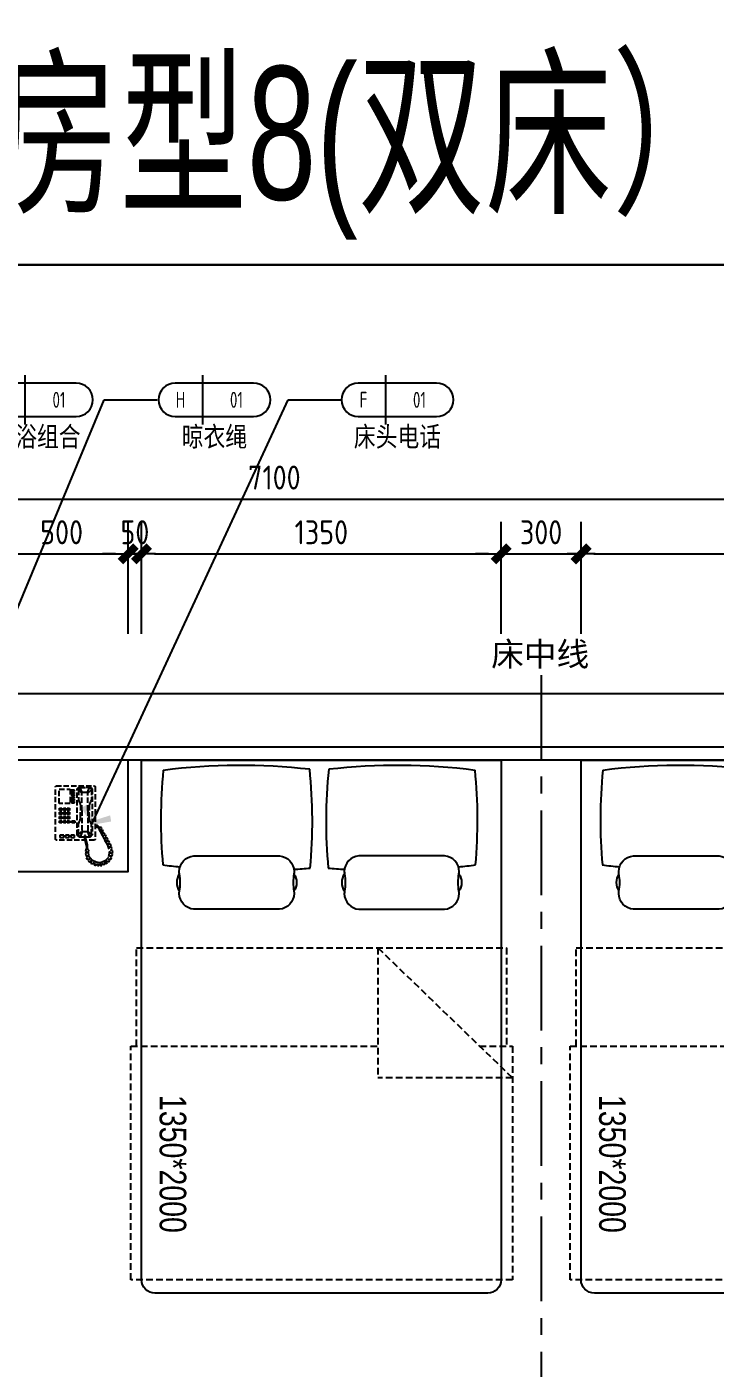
# Model space of a CAD drawing. Extents: x 220391 to 385981, y 332279 to 483868.
# Drawn here: x 237284 to 239869, y 447735 to 452768 of the extents above; entities that cross this region are included whole.
import ezdxf
from ezdxf.enums import TextEntityAlignment as Align

# ---------------------------------------------------------------- set-up
doc = ezdxf.new("R2010")
doc.units = 0
doc.header["$MEASUREMENT"] = 0
for name, pattern in [('CENTER', [50.8, 31.75, -6.35, 6.35, -6.35]), ('DOM-虚线', [0.35, 0.25, -0.1]), ('HIDDEN', [0.375, 0.25, -0.125, 0, 0])]:
    doc.linetypes.add(name, pattern=pattern)
for name, color, linetype in [('0-索引文字', 50, 'Continuous'), ('F-活动家私(0.25)-DOM', 51, 'Continuous'), ('SH-文字', 50, 'Continuous')]:
    doc.layers.add(name, color=color, linetype=linetype)
doc.styles.add('DOM-romans.shx', font='dim.shx')
doc.styles.add('MtXpl_', font='')
doc.styles.add('st', font='', dxfattribs={"width": 0.7})
doc.styles.add('家具平面底图$0$st', font='')
doc.styles.get('MtXpl_').set_extended_font_data('YouYuan')
doc.styles.get('st').set_extended_font_data('SimSun')
doc.styles.get('家具平面底图$0$st').set_extended_font_data('YouYuan')
doc.dimstyles.new('DOM_DIM_1 80', dxfattribs={"dimscale": 60, "dimtxt": 1.5, "dimasz": 0.8, "dimexe": 2, "dimexo": 1.5, "dimgap": 0.6, "dimtad": 1, "dimdec": 0, "dimrnd": 5, "dimzin": 12, "dimdsep": 46, "dimtxsty": 'DOM-romans.shx', "dimblk": 'DOM_Dimension_Tick', "dimcen": 0.125, "dimclrd": 44, "dimclre": 44, "dimclrt": 50, "dimadec": 0, "dimazin": 0, "dimtfac": 1, "dimtdec": 0, "dimtix": 1, "dimtmove": 2, "dimatfit": 3, "dimldrblk": 'DOM_Leader_Arrow', "dimfxl": 0, "dimtvp": 1, "dimtolj": 1, "dimtzin": 0, "dimarcsym": 0})

# ---------------------------------------------------------------- blocks, each defined once
blk = doc.blocks.new('ehrhhh')
at = {"color": 0}
blk.add_lwpolyline([(292356.6, 474869.8), (315961.1, 474869.8), (315961.1, 466871.5), (292356.6, 466871.5)], close=True, dxfattribs=at)
blk = doc.blocks.new('DOM_Dimension_Tick')
at = {"color": 0, "linetype": 'ByBlock'}
for p, q in [((-1.09, 0), (0, 0)), ((0, 0), (1.09, 0))]:
    blk.add_line(p, q, dxfattribs=at)
at = {"color": 0, "linetype": 'Continuous', "const_width": 0.608}
blk.add_lwpolyline([(-0.61, -0.61), (0.61, 0.61)], dxfattribs=at)
blk = doc.blocks.new('*D869')
at = {"color": 44, "lineweight": -2, "transparency": 16777216}
for p, q in [((234662.8, 450752.8), (234662.8, 451116)), ((241765, 450696), (241765, 451116)), ((234710.8, 450996), (241717, 450996))]:
    blk.add_line(p, q, dxfattribs=at)
at = {"layer": 'Defpoints', "color": 0, "transparency": 16777216}
for p in [(241765, 450996), (234662.8, 450662.8), (241765, 450066)]:
    blk.add_point(p, dxfattribs=at)
at = {"color": 44, "lineweight": -2, "transparency": 16777216, "xscale": 48, "yscale": 48, "zscale": 48, "rotation": 180}
blk.add_blockref('DOM_Dimension_Tick', (234662.8, 450996), dxfattribs=at)
at = {"color": 44, "lineweight": -2, "transparency": 16777216, "xscale": 48, "yscale": 48, "zscale": 48}
blk.add_blockref('DOM_Dimension_Tick', (241765, 450996), dxfattribs=at)
at = {"color": 50, "transparency": 16777216, "insert": (238213.9, 451077), "char_height": 90, "attachment_point": 5, "style": 'DOM-romans.shx'}
blk.add_mtext('\\A1;7100', dxfattribs=at)
blk = doc.blocks.new('DOM_Leader_Arrow')
at = {"color": 0, "linetype": 'ByBlock'}
blk.add_line((0, 0), (-1.5, 0), dxfattribs=at)
for points in [[(-1.29, 1), (-0.89, 1.28), (-0.36, 0), (0, 0)], [(-1.29, -1), (-0.89, -1.28), (-0.36, 0), (0, 0)]]:
    blk.add_solid(points, dxfattribs=at)
blk = doc.blocks.new('*D879')
at = {"color": 44, "lineweight": -2, "transparency": 16777216}
for p, q in [((237165, 450490.6), (237165, 450910.6)), ((237665.2, 450490.6), (237665.2, 450910.6)), ((237213, 450790.6), (237617.2, 450790.6))]:
    blk.add_line(p, q, dxfattribs=at)
at = {"layer": 'Defpoints', "color": 0, "transparency": 16777216}
for p in [(237665.2, 450790.6), (237165, 449989.7), (237665.2, 450016)]:
    blk.add_point(p, dxfattribs=at)
at = {"color": 44, "lineweight": -2, "transparency": 16777216, "xscale": 48, "yscale": 48, "zscale": 48, "rotation": 180}
blk.add_blockref('DOM_Dimension_Tick', (237165, 450790.6), dxfattribs=at)
at = {"color": 44, "lineweight": -2, "transparency": 16777216, "xscale": 48, "yscale": 48, "zscale": 48}
blk.add_blockref('DOM_Dimension_Tick', (237665.2, 450790.6), dxfattribs=at)
at = {"color": 50, "transparency": 16777216, "insert": (237415.1, 450871.6), "char_height": 90, "attachment_point": 5, "style": 'DOM-romans.shx'}
blk.add_mtext('\\A1;500', dxfattribs=at)
blk = doc.blocks.new('*D880')
at = {"color": 44, "lineweight": -2, "transparency": 16777216}
for p, q in [((237665.2, 450490.6), (237665.2, 450910.6)), ((237715.2, 450490.6), (237715.2, 450910.6)), ((237617.2, 450790.6), (237569.2, 450790.6)), ((237665.2, 450790.6), (237715.2, 450790.6)), ((237763.2, 450790.6), (237811.2, 450790.6))]:
    blk.add_line(p, q, dxfattribs=at)
at = {"layer": 'Defpoints', "color": 0, "transparency": 16777216}
for p in [(237715.2, 450790.6), (237665.2, 450016), (237715.2, 450016)]:
    blk.add_point(p, dxfattribs=at)
at = {"color": 44, "lineweight": -2, "transparency": 16777216, "xscale": 48, "yscale": 48, "zscale": 48}
blk.add_blockref('DOM_Dimension_Tick', (237665.2, 450790.6), dxfattribs=at)
at = {"color": 44, "lineweight": -2, "transparency": 16777216, "xscale": 48, "yscale": 48, "zscale": 48, "rotation": 180}
blk.add_blockref('DOM_Dimension_Tick', (237715.2, 450790.6), dxfattribs=at)
at = {"color": 50, "transparency": 16777216, "insert": (237690.2, 450871.6), "char_height": 90, "attachment_point": 5, "style": 'DOM-romans.shx'}
blk.add_mtext('\\A1;50', dxfattribs=at)
blk = doc.blocks.new('*D870')
at = {"color": 44, "lineweight": -2, "transparency": 16777216}
for p, q in [((237715.2, 450490.6), (237715.2, 450910.6)), ((239065.2, 450490.6), (239065.2, 450910.6)), ((237763.2, 450790.6), (239017.2, 450790.6))]:
    blk.add_line(p, q, dxfattribs=at)
at = {"layer": 'Defpoints', "color": 0, "transparency": 16777216}
for p in [(239065.2, 450790.6), (237715.2, 450016), (239065.2, 450016)]:
    blk.add_point(p, dxfattribs=at)
at = {"color": 44, "lineweight": -2, "transparency": 16777216, "xscale": 48, "yscale": 48, "zscale": 48, "rotation": 180}
blk.add_blockref('DOM_Dimension_Tick', (237715.2, 450790.6), dxfattribs=at)
at = {"color": 44, "lineweight": -2, "transparency": 16777216, "xscale": 48, "yscale": 48, "zscale": 48}
blk.add_blockref('DOM_Dimension_Tick', (239065.2, 450790.6), dxfattribs=at)
at = {"color": 50, "transparency": 16777216, "insert": (238390.2, 450871.6), "char_height": 90, "attachment_point": 5, "style": 'DOM-romans.shx'}
blk.add_mtext('\\A1;1350', dxfattribs=at)
blk = doc.blocks.new('A$C24FB7273')
at = {"color": 8, "linetype": 'HIDDEN', "ltscale": 100}
for p in [(-704.2, -212.5), (-1191.3, -717)]:
    blk.add_line(p, (-1191.3, -212.5), dxfattribs=at)
for points in [[(-1072.6, -594), (-1072.6, -717), (-1950, -717), (-1950, 715.5), (-1072.6, 715.5), (-1072.6, -212.5)], [(-1072.6, 693.8), (-704.2, 693.8), (-704.2, -695.4), (-1072.6, -695.4)], [(-704.2, -212.5), (-1191.3, -717)]]:
    blk.add_lwpolyline(points, dxfattribs=at)
blk.add_lwpolyline([(0, -675), (-1950, -675, -0.414214), (-2000, -625), (-2000, 625, -0.414214), (-1950, 675), (0, 675)], format="xyb", close=True)
at = {"color": 8}
for points in [[(-559, 157.2), (-559, 478.5, -0.392708), (-499.8, 533.5, -0.035252), (-491.5, 532.9, 0.092308), (-426.5, 532.9, -0.035252), (-418.1, 533.5, -0.392708), (-359, 478.5), (-359, 157.2, -0.392708), (-418.1, 102.3, -0.035252), (-426.5, 102.9, 0.092308), (-491.5, 102.9, -0.035252), (-499.8, 102.3, -0.392708), (-559, 157.2, 27.022466)], [(-426.5, 532.9, 0.307692), (-491.5, 532.9, -1.888889)], [(-426.5, 102.9, -0.307692), (-491.5, 102.9, 1.888889)], [(-559, -141.1), (-559, -462.4, 0.392708), (-499.8, -517.3, 0.035252), (-491.5, -516.7, -0.092308), (-426.5, -516.7, 0.035252), (-418.1, -517.3, 0.392708), (-359, -462.4), (-359, -141.1, 0.392708), (-418.1, -86.2, 0.035252), (-426.5, -86.7, -0.092308), (-491.5, -86.7, 0.035252), (-499.8, -86.2, 0.392708), (-559, -141.1, -27.022466)], [(-426.5, -86.7, 0.307692), (-491.5, -86.7, -1.888889)], [(-426.5, -516.7, -0.307692), (-491.5, -516.7, 1.888889)]]:
    blk.add_lwpolyline(points, format="xyb", dxfattribs=at)
for centre, radius, start, end in [((3293.2, 181.1), 3709.4, 173.5905, 174.5939), ((-224.7, -1310.4), 1912.9, 84.391, 95.0469), ((-2294.8, 303.1), 2275.6, 353.4552, 7.3296), ((3293.2, 331.1), 3709.4, 183.5253, 184.4716), ((-229, 1946.7), 1912.9, 264.724, 275.851), ((3293.2, -314.9), 3709.4, 175.5284, 176.4747), ((-229, -1930.5), 1912.9, 84.149, 95.276), ((-2294.8, -287), 2275.6, 352.6704, 6.5448), ((3293.2, -164.9), 3709.4, 185.4061, 186.4095), ((-224.7, 1326.5), 1912.9, 264.9531, 275.609)]:
    blk.add_arc(centre, radius, start, end, dxfattribs=at)
at = {"layer": 'F-活动家私(0.25)-DOM', "color": 8, "style": '家具平面底图$0$st', "width": 0.8}
blk.add_text('1350*2000', height=100, rotation=180, dxfattribs=at).set_placement((-1514.8, 557.2), align=Align.MIDDLE_CENTER)
blk = doc.blocks.new('fsdggag')
at = {"layer": 'F-活动家私(0.25)-DOM', "color": 8, "linetype": 'DOM-虚线', "ltscale": 80}
for p, q in [((-71.8, 204), (-74.7, 201.1)), ((71.8, 204), (-71.8, 204)), ((74.7, 201.1), (71.8, 204)), ((-74.7, 201.1), (-74.7, 2.9)), ((-56, 199.7), (-63.2, 192.5)), ((-63.2, 192.5), (-63.2, 20.1)), ((-58.9, 195.4), (-60.3, 189.7)), ((-60.3, 189.7), (-60.3, 150.9)), ((-60.3, 189.7), (-47.4, 176.7)), ((-53.2, 198.3), (-58.9, 195.4)), ((-12.9, 199.7), (-56, 199.7)), ((-18.7, 198.3), (-53.2, 198.3)), ((-46, 179.6), (-53.2, 198.3)), ((-47.4, 176.7), (-46, 179.6)), ((-47.4, 112.1), (-47.4, 176.7)), ((-46, 179.6), (-25.9, 179.6)), ((-25.9, 179.6), (-18.7, 198.3)), ((-24.4, 176.7), (-25.9, 179.6)), ((-11.5, 189.7), (-24.4, 176.7)), ((-24.4, 112.1), (-24.4, 176.7)), ((-18.7, 198.3), (-12.9, 195.4)), ((-7.2, 192.5), (-12.9, 199.7)), ((-12.9, 195.4), (-11.5, 189.7)), ((-11.5, 189.7), (-11.5, 150.9)), ((-7.2, 18.7), (-7.2, 192.5)), ((2.9, 183.9), (2.9, 188.2)), ((2.9, 188.2), (14.4, 188.2)), ((14.4, 183.9), (2.9, 183.9)), ((2.9, 179.6), (14.4, 179.6)), ((2.9, 175.3), (2.9, 179.6)), ((14.4, 175.3), (2.9, 175.3)), ((2.9, 171), (14.4, 171)), ((2.9, 166.7), (2.9, 171)), ((14.4, 166.7), (2.9, 166.7)), ((2.9, 162.4), (14.4, 162.4)), ((2.9, 158), (2.9, 162.4)), ((14.4, 158), (2.9, 158)), ((2.9, 153.7), (14.4, 153.7)), ((2.9, 149.4), (2.9, 153.7)), ((14.4, 188.2), (14.4, 183.9)), ((14.4, 179.6), (14.4, 175.3)), ((14.4, 171), (14.4, 166.7)), ((14.4, 162.4), (14.4, 158)), ((14.4, 153.7), (14.4, 149.4)), ((18.7, 191.1), (18.7, 137.9)), ((60.3, 191.1), (18.7, 191.1)), ((60.3, 137.9), (60.3, 191.1)), ((74.7, 2.9), (74.7, 201.1)), ((-60.3, 150.9), (-57.5, 143.7)), ((-57.5, 143.7), (-53.2, 136.5)), ((-53.2, 136.5), (-51.7, 126.4)), ((-51.7, 126.4), (-51.7, 112.1)), ((-51.7, 84.8), (-51.7, 112.1)), ((-47.4, 112.1), (-47.4, 34.5)), ((-24.4, 112.1), (-24.4, 34.5)), ((-18.7, 136.5), (-20.1, 126.4)), ((-20.1, 126.4), (-20.1, 112.1)), ((-20.1, 84.8), (-20.1, 112.1)), ((-14.4, 143.7), (-18.7, 136.5)), ((-11.5, 150.9), (-14.4, 143.7)), ((14.4, 149.4), (2.9, 149.4)), ((2.9, 145.1), (14.4, 145.1)), ((2.9, 140.8), (2.9, 145.1)), ((14.4, 140.8), (2.9, 140.8)), ((14.4, 145.1), (14.4, 140.8)), ((18.7, 137.9), (60.3, 137.9)), ((21.6, 120.7), (21.6, 112.1)), ((30.2, 120.7), (21.6, 120.7)), ((21.6, 112.1), (30.2, 112.1)), ((30.2, 104.9), (21.6, 104.9)), ((21.6, 104.9), (21.6, 96.3)), ((30.2, 112.1), (30.2, 120.7)), ((30.2, 96.3), (30.2, 104.9)), ((44.5, 120.7), (35.9, 120.7)), ((35.9, 120.7), (35.9, 112.1)), ((35.9, 112.1), (44.5, 112.1)), ((44.5, 104.9), (35.9, 104.9)), ((35.9, 104.9), (35.9, 96.3)), ((44.5, 112.1), (44.5, 120.7)), ((44.5, 96.3), (44.5, 104.9)), ((58.9, 120.7), (50.3, 120.7)), ((50.3, 120.7), (50.3, 112.1)), ((50.3, 112.1), (58.9, 112.1)), ((58.9, 104.9), (50.3, 104.9)), ((50.3, 104.9), (50.3, 96.3)), ((58.9, 112.1), (58.9, 120.7)), ((58.9, 96.3), (58.9, 104.9)), ((-90.2, 47.6), (-86.1, 53.1)), ((-86.1, 53.1), (-82.7, 55.2)), ((-80, 50.5), (-83.2, 48.2)), ((-82.7, 55.2), (-74.7, 56)), ((-74.7, 51.7), (-80, 50.5)), ((-60.3, 60.3), (-57.5, 67.5)), ((-60.3, 21.6), (-60.3, 60.3)), ((-57.5, 67.5), (-53.2, 74.7)), ((-53.2, 74.7), (-51.7, 84.8)), ((-18.7, 74.7), (-20.1, 84.8)), ((-14.4, 67.5), (-18.7, 74.7)), ((-11.5, 60.3), (-14.4, 67.5)), ((-11.5, 21.6), (-11.5, 60.3)), ((12.9, 73.3), (1.4, 73.3)), ((1.4, 73.3), (1.4, 64.7)), ((1.4, 64.7), (12.9, 64.7)), ((12.9, 64.7), (12.9, 73.3)), ((21.6, 96.3), (30.2, 96.3)), ((21.6, 89.1), (21.6, 80.5)), ((30.2, 89.1), (21.6, 89.1)), ((21.6, 80.5), (30.2, 80.5)), ((30.2, 73.3), (21.6, 73.3)), ((21.6, 73.3), (21.6, 64.7)), ((21.6, 64.7), (30.2, 64.7)), ((30.2, 80.5), (30.2, 89.1)), ((30.2, 64.7), (30.2, 73.3)), ((35.9, 96.3), (44.5, 96.3)), ((44.5, 89.1), (35.9, 89.1)), ((35.9, 89.1), (35.9, 80.5)), ((35.9, 80.5), (44.5, 80.5)), ((44.5, 73.3), (35.9, 73.3)), ((35.9, 73.3), (35.9, 64.7)), ((35.9, 64.7), (44.5, 64.7)), ((44.5, 80.5), (44.5, 89.1)), ((44.5, 64.7), (44.5, 73.3)), ((50.3, 96.3), (58.9, 96.3)), ((58.9, 89.1), (50.3, 89.1)), ((50.3, 89.1), (50.3, 80.5)), ((50.3, 80.5), (58.9, 80.5)), ((58.9, 73.3), (50.3, 73.3)), ((50.3, 73.3), (50.3, 64.7)), ((50.3, 64.7), (58.9, 64.7)), ((58.9, 80.5), (58.9, 89.1)), ((58.9, 64.7), (58.9, 73.3)), ((-121.6, 3.4), (-118.4, 9.5)), ((-117.3, -4.5), (-121.6, 3.4)), ((-110, 1.7), (-119.3, -15.2)), ((-118.4, 9.5), (-110.6, 6.9)), ((-115.8, 13.6), (-112.9, 20)), ((-110.6, 6.9), (-115.8, 13.6)), ((-112.9, 20), (-105, 16.5)), ((-111.2, 23.2), (-108.8, 27.8)), ((-105, 16.5), (-111.2, 23.2)), ((-108.8, 4.6), (-110.9, 4)), ((-110.9, 4), (-110, 1.7)), ((-108.8, 27.8), (-100.4, 25.2)), ((-102.7, 16.5), (-108.8, 4.6)), ((-105, 33.7), (-102.7, 38)), ((-100.4, 25.2), (-105, 33.7)), ((-102.7, 38), (-95.2, 35.7)), ((-93.4, 32.2), (-102.7, 16.5)), ((-99.8, 43.3), (-98.7, 46.5)), ((-95.2, 35.7), (-99.8, 43.3)), ((-98.7, 46.5), (-95.5, 47.3)), ((-95.5, 47.3), (-90.2, 47.6)), ((-88.2, 40.9), (-93.4, 32.2)), ((-88.8, 43.8), (-91.7, 43.8)), ((-91.7, 43.8), (-88.2, 40.9)), ((-87, 45.6), (-88.8, 43.8)), ((-83.2, 48.2), (-87, 45.6)), ((-74.7, 2.9), (-71.8, 0)), ((-71.8, 0), (71.8, 0)), ((-63.2, 20.1), (-56, 11.5)), ((-60.3, 21.6), (-47.4, 34.5)), ((-58.9, 15.8), (-60.3, 21.6)), ((-53.2, 12.9), (-58.9, 15.8)), ((-56, 11.5), (-39.2, 11.5)), ((-46, 31.6), (-53.2, 12.9)), ((-39.1, 12.9), (-53.2, 12.9)), ((-47.4, 34.5), (-46, 31.6)), ((-46, 31.6), (-25.9, 31.6)), ((-41.7, -3.6), (-39.6, 5.7)), ((-39.6, 5.7), (-38.8, 17.2)), ((-38.8, 17.2), (-34.5, 17.2)), ((-34.7, 4.9), (-38.2, -9.7)), ((-34.5, 17.2), (-34.7, 4.9)), ((-18.7, 12.9), (-34.6, 12.9)), ((-34.6, 11.5), (-14.4, 11.5)), ((-24.4, 34.5), (-25.9, 31.6)), ((-25.9, 31.6), (-18.7, 12.9)), ((-11.5, 21.6), (-24.4, 34.5)), ((-18.7, 12.9), (-12.9, 15.8)), ((-14.4, 11.5), (-7.2, 18.7)), ((-12.9, 15.8), (-11.5, 21.6)), ((2.9, 18.7), (17.2, 18.7)), ((2.9, 10.1), (2.9, 18.7)), ((17.2, 10.1), (2.9, 10.1)), ((17.2, 18.7), (17.2, 10.1)), ((23, 10.1), (23, 18.7)), ((23, 18.7), (37.4, 18.7)), ((37.4, 10.1), (23, 10.1)), ((37.4, 18.7), (37.4, 10.1)), ((43.1, 10.1), (43.1, 18.7)), ((43.1, 18.7), (57.5, 18.7)), ((57.5, 10.1), (43.1, 10.1)), ((57.5, 18.7), (57.5, 10.1)), ((71.8, 0), (74.7, 2.9)), ((-140.8, -45.8), (-139.4, -38.5)), ((-131.8, -48.4), (-140.8, -45.8)), ((-139.4, -38.5), (-131.5, -38.5)), ((-139.4, -52.8), (-131.8, -48.4)), ((-137.6, -32.7), (-135.6, -26)), ((-131.5, -38.5), (-137.6, -32.7)), ((-135.6, -26), (-126.3, -26.3)), ((-134.7, -23.1), (-132.1, -14.4)), ((-126.3, -26.3), (-134.7, -23.1)), ((-132.1, -14.4), (-123.4, -15.2)), ((-119.3, -15.2), (-128.9, -42.6)), ((-128.9, -42.6), (-124.8, -64.4)), ((-128.6, -6.8), (-125.4, -2.1)), ((-123.4, -15.2), (-128.6, -6.8)), ((-125.4, -2.1), (-117.3, -4.5)), ((-51.3, -60.6), (-49.8, -42.3)), ((-51, -35.6), (-45.7, -31.8)), ((-49.8, -42.3), (-51, -35.6)), ((-38.5, -42.9), (-46.9, -44.3)), ((-46.9, -44.3), (-38.8, -49.3)), ((-46, -24.2), (-45.2, -17.3)), ((-45.7, -31.8), (-46, -24.2)), ((-45.2, -17.3), (-41.7, -3.6)), ((-41.4, -30.9), (-42.2, -32.7)), ((-42.2, -32.7), (-39, -35.9)), ((-38.2, -9.7), (-41.7, -23.4)), ((-41.7, -23.4), (-41.4, -30.9)), ((-38.8, -49.3), (-39.3, -57.1)), ((-39, -35.9), (-38.5, -42.9)), ((-138.2, -58.6), (-139.4, -52.8)), ((-129.2, -58.3), (-138.2, -58.6)), ((-136.2, -66.1), (-129.2, -58.3)), ((-133.8, -72), (-136.2, -66.1)), ((-125.4, -69.3), (-133.8, -72)), ((-129.5, -77.2), (-125.4, -69.3)), ((-125.7, -80.7), (-129.5, -77.2)), ((-117.6, -77.2), (-125.7, -80.7)), ((-124.8, -64.4), (-112, -76.9)), ((-121, -85.1), (-117.6, -77.2)), ((-116.4, -89.1), (-121, -85.1)), ((-110.3, -81.6), (-116.4, -89.1)), ((-112, -76.9), (-95.2, -84.2)), ((-111.2, -90.3), (-110.3, -81.6)), ((-106.5, -92.6), (-111.2, -90.3)), ((-99.8, -86.8), (-106.5, -92.6)), ((-99.5, -94.7), (-99.8, -86.8)), ((-94, -96.1), (-99.5, -94.7)), ((-95.2, -84.2), (-77.7, -82.7)), ((-90.8, -86.8), (-94, -96.1)), ((-88.8, -95.2), (-90.8, -86.8)), ((-83.8, -94.7), (-88.8, -95.2)), ((-80.3, -86.8), (-83.8, -94.7)), ((-76.6, -94.7), (-80.3, -86.8)), ((-77.7, -82.7), (-62.3, -74.6)), ((-70.4, -92.9), (-76.6, -94.7)), ((-64.3, -89.1), (-71.3, -83.3)), ((-71.3, -83.3), (-70.4, -92.9)), ((-58.8, -85.6), (-64.3, -89.1)), ((-62.3, -74.6), (-51.3, -60.6)), ((-53.3, -82.7), (-60, -77.8)), ((-60, -77.8), (-58.8, -85.6)), ((-48.9, -77.5), (-53.3, -82.7)), ((-44.3, -71.1), (-53, -69.3)), ((-53, -69.3), (-48.9, -77.5)), ((-39.3, -57.1), (-48.6, -58)), ((-48.6, -58), (-40.5, -64.4)), ((-40.5, -64.4), (-44.3, -71.1))]:
    blk.add_line(p, q, dxfattribs=at)
blk = doc.blocks.new('*D885')
at = {"color": 44, "lineweight": -2, "transparency": 16777216}
for p, q in [((239065.2, 450490.6), (239065.2, 450910.6)), ((239365.2, 450490.6), (239365.2, 450910.6)), ((239017.2, 450790.6), (238969.2, 450790.6)), ((239065.2, 450790.6), (239365.2, 450790.6)), ((239413.2, 450790.6), (239461.2, 450790.6))]:
    blk.add_line(p, q, dxfattribs=at)
at = {"layer": 'Defpoints', "color": 0, "transparency": 16777216}
for p in [(239365.2, 450790.6), (239065.2, 450016), (239365.2, 450016)]:
    blk.add_point(p, dxfattribs=at)
at = {"color": 44, "lineweight": -2, "transparency": 16777216, "xscale": 48, "yscale": 48, "zscale": 48}
blk.add_blockref('DOM_Dimension_Tick', (239065.2, 450790.6), dxfattribs=at)
at = {"color": 44, "lineweight": -2, "transparency": 16777216, "xscale": 48, "yscale": 48, "zscale": 48, "rotation": 180}
blk.add_blockref('DOM_Dimension_Tick', (239365.2, 450790.6), dxfattribs=at)
at = {"color": 50, "transparency": 16777216, "insert": (239215.2, 450871.6), "char_height": 90, "attachment_point": 5, "style": 'DOM-romans.shx'}
blk.add_mtext('\\A1;300', dxfattribs=at)
blk = doc.blocks.new('*D886')
at = {"color": 44, "lineweight": -2, "transparency": 16777216}
for p, q in [((239365.2, 450490.6), (239365.2, 450910.6)), ((240715.2, 450490.6), (240715.2, 450910.6)), ((239413.2, 450790.6), (240667.2, 450790.6))]:
    blk.add_line(p, q, dxfattribs=at)
at = {"layer": 'Defpoints', "color": 0, "transparency": 16777216}
for p in [(240715.2, 450790.6), (239365.2, 450016), (240715.2, 449527.7)]:
    blk.add_point(p, dxfattribs=at)
at = {"color": 44, "lineweight": -2, "transparency": 16777216, "xscale": 48, "yscale": 48, "zscale": 48, "rotation": 180}
blk.add_blockref('DOM_Dimension_Tick', (239365.2, 450790.6), dxfattribs=at)
at = {"color": 44, "lineweight": -2, "transparency": 16777216, "xscale": 48, "yscale": 48, "zscale": 48}
blk.add_blockref('DOM_Dimension_Tick', (240715.2, 450790.6), dxfattribs=at)
at = {"color": 50, "transparency": 16777216, "insert": (240040.2, 450871.6), "char_height": 90, "attachment_point": 5, "style": 'DOM-romans.shx'}
blk.add_mtext('\\A1;1350', dxfattribs=at)
blk = doc.blocks.new('DOM-立面家具标注符号-002')
blk.add_line((0, 3.1), (0, -3.1))
at = {"color": 150}
blk.add_lwpolyline([(-3.4, 2.1, 1), (-3.4, -2.1), (6.4, -2.1, 1), (6.4, 2.1)], format="xyb", close=True, dxfattribs=at)
at = {"style": 'st', "width": 0.8, "flags": 4}
blk.add_attdef('ITEM6', text='', height=2.5, dxfattribs=at).set_placement((-6, 0), align=Align.MIDDLE_RIGHT)
at = {"style": 'DOM-romans.shx', "width": 0.8}
for tag, flags, p in [('NUM1', 12, (-2.75, 0)), ('NUM2', 4, (4.25, 0)), ('NUM4', 4, (1.5, -4.6)), ('NUM5', 4, (1.5, -7.6))]:
    blk.add_attdef(tag, text='', height=2, dxfattribs=dict(at, flags=flags)).set_placement(p, align=Align.MIDDLE)
at = {"style": 'st', "width": 0.8, "flags": 4}
blk.add_attdef('NUM3', text='', height=2.5, dxfattribs=at).set_placement((9, 0), align=Align.MIDDLE_LEFT)
blk.add_attdef('NUM7', text='', height=2.5, dxfattribs=at).set_placement((1.5, -10.85), align=Align.MIDDLE_CENTER)
blk = doc.blocks.new('A$Cd317c2f2')
at = {"layer": '0-索引文字'}
ref = blk.add_blockref('DOM-立面家具标注符号-002', (165, 0), dxfattribs=dict(at, xscale=30, yscale=30, zscale=30))
ref.add_attrib('NUM1', 'H', dxfattribs={"layer": '0', "height": 60, "style": 'DOM-romans.shx', "width": 0.8}).set_placement((82.5, 0), align=Align.MIDDLE)
ref.add_attrib('NUM2', '01', dxfattribs={"layer": '0', "height": 60, "style": 'DOM-romans.shx', "width": 0.8}).set_placement((292.5, 0), align=Align.MIDDLE)
ref.add_attrib('NUM7', '晾衣绳', dxfattribs={"layer": '0', "height": 75, "style": 'st', "width": 0.8}).set_placement((210, -138), align=Align.MIDDLE_CENTER)

msp = doc.modelspace()

# ---------------------------------------------------------------- linework, layer by layer
at = {"color": 8, "linetype": 'CENTER', "ltscale": 10}
msp.add_line((239215.2, 450335.7), (239215.2, 445981.7), dxfattribs=at)
at = {"color": 4}
for points in [[(236758.8, 450266), (241965, 450266), (241965, 449027.5)], [(236758.8, 450066), (241765, 450066), (241765, 449027.5)]]:
    msp.add_lwpolyline(points, dxfattribs=at)
at = {"color": 2}
for points in [[(241765, 450016), (237115, 450016), (237115, 450066), (241765, 450066)], [(237165, 449598), (237665.2, 449598), (237665.2, 450016), (237165, 450016)]]:
    msp.add_lwpolyline(points, close=True, dxfattribs=at)

# ---------------------------------------------------------------- block references
at = {"color": 4}
for name, p in [('ehrhhh', (-71965.3, -14996.6)), ('ehrhhh', (-71965.3, -14996.6)), ('ehrhhh', (-71965.3, -22995)), ('ehrhhh', (-71965.3, -22995)), ('A$Cd317c2f2', (237778.8, 451368.7))]:
    msp.add_blockref(name, p, dxfattribs=at)
at = {"layer": '0-索引文字'}
ref = msp.add_blockref('DOM-立面家具标注符号-002', (237277.6, 451368.7), dxfattribs=dict(at, xscale=30, yscale=30, zscale=30))
ref.add_attrib('NUM1', 'H', dxfattribs={"layer": '0', "height": 60, "style": 'DOM-romans.shx', "width": 0.8}).set_placement((237195.1, 451368.7), align=Align.MIDDLE)
ref.add_attrib('NUM2', '01', dxfattribs={"layer": '0', "height": 60, "style": 'DOM-romans.shx', "width": 0.8}).set_placement((237405.1, 451368.7), align=Align.MIDDLE)
ref.add_attrib('NUM7', '淋浴组合', dxfattribs={"layer": '0', "height": 75, "style": 'st', "width": 0.8}).set_placement((237322.6, 451230.7), align=Align.MIDDLE_CENTER)
ref = msp.add_blockref('DOM-立面家具标注符号-002', (238630.8, 451368.7, 0), dxfattribs=dict(at, xscale=30, yscale=30, zscale=30))
ref.add_attrib('NUM1', 'F', dxfattribs={"layer": '0', "height": 60, "style": 'DOM-romans.shx', "width": 0.8}).set_placement((238548.3, 451368.7, 0), align=Align.MIDDLE)
ref.add_attrib('NUM2', '01', dxfattribs={"layer": '0', "height": 60, "style": 'DOM-romans.shx', "width": 0.8}).set_placement((238758.3, 451368.7, 0), align=Align.MIDDLE)
ref.add_attrib('NUM7', '床头电话', dxfattribs={"layer": '0', "height": 75, "style": 'st', "width": 0.8}).set_placement((238675.8, 451230.7, 0), align=Align.MIDDLE_CENTER)
at = {"layer": 'F-活动家私(0.25)-DOM', "extrusion": (0, 0, -1), "xscale": -1, "zscale": -1, "rotation": 270}
for p in [(-238390.2, 450016), (-240040.2, 450016)]:
    msp.add_blockref('A$C24FB7273', p, dxfattribs=at)
at = {"layer": 'F-活动家私(0.25)-DOM', "xscale": -1}
msp.add_blockref('fsdggag', (237466.5, 449715.9), dxfattribs=at)

# ---------------------------------------------------------------- texts
at = {"color": 50, "insert": (239211.6, 450409.6), "char_height": 90, "attachment_point": 5, "style": 'DOM-romans.shx'}
msp.add_mtext('\\A1;{\\fSimSun|b0|i0|c134|p2;床中线}', dxfattribs=at)
at = {"layer": 'SH-文字', "color": 50, "style": 'MtXpl_', "width": 0.7}
msp.add_text('标准房型8(双床）', height=500, dxfattribs=at).set_placement((236201.4, 452120.1))

# ---------------------------------------------------------------- dimensions: what is measured, and where the dimension line sits
at = {"color": 4}
for base, p1, p2, picture, middle in [((241765, 450996), (234662.8, 450662.8), (241765, 450066), '*D869', (238213.9, 451077)), ((237665.2, 450790.6), (237165, 449989.7), (237665.2, 450016), '*D879', (237415.1, 450871.6)), ((237715.2, 450790.6), (237665.2, 450016), (237715.2, 450016), '*D880', (237690.2, 450871.6)), ((239065.2, 450790.6), (237715.2, 450016), (239065.2, 450016), '*D870', (238390.2, 450871.6)), ((239365.2, 450790.6), (239065.2, 450016), (239365.2, 450016), '*D885', (239215.2, 450871.6)), ((240715.2, 450790.6), (239365.2, 450016), (240715.2, 449527.7), '*D886', (240040.2, 450871.6))]:
    dim = msp.add_linear_dim(base=base, p1=p1, p2=p2, angle=180, dimstyle='DOM_DIM_1 80', dxfattribs=at)
    dim.commit()
    dim.dimension.update_dxf_attribs({"geometry": picture, "text_midpoint": middle})

# ---------------------------------------------------------------- leaders
for points in [[(236796.9, 449497.3), (237574.3, 451368.7), (237774.3, 451368.7)], [(237527.6, 449773.3, 0), (238265.8, 451368.7, 0), (238465.8, 451368.7, 0)]]:
    msp.add_leader(points, dimstyle='DOM_DIM_1 80', override={"dimgap": 0.6, "dimtad": 0}, dxfattribs=at)

doc.saveas('drawing.dxf')
